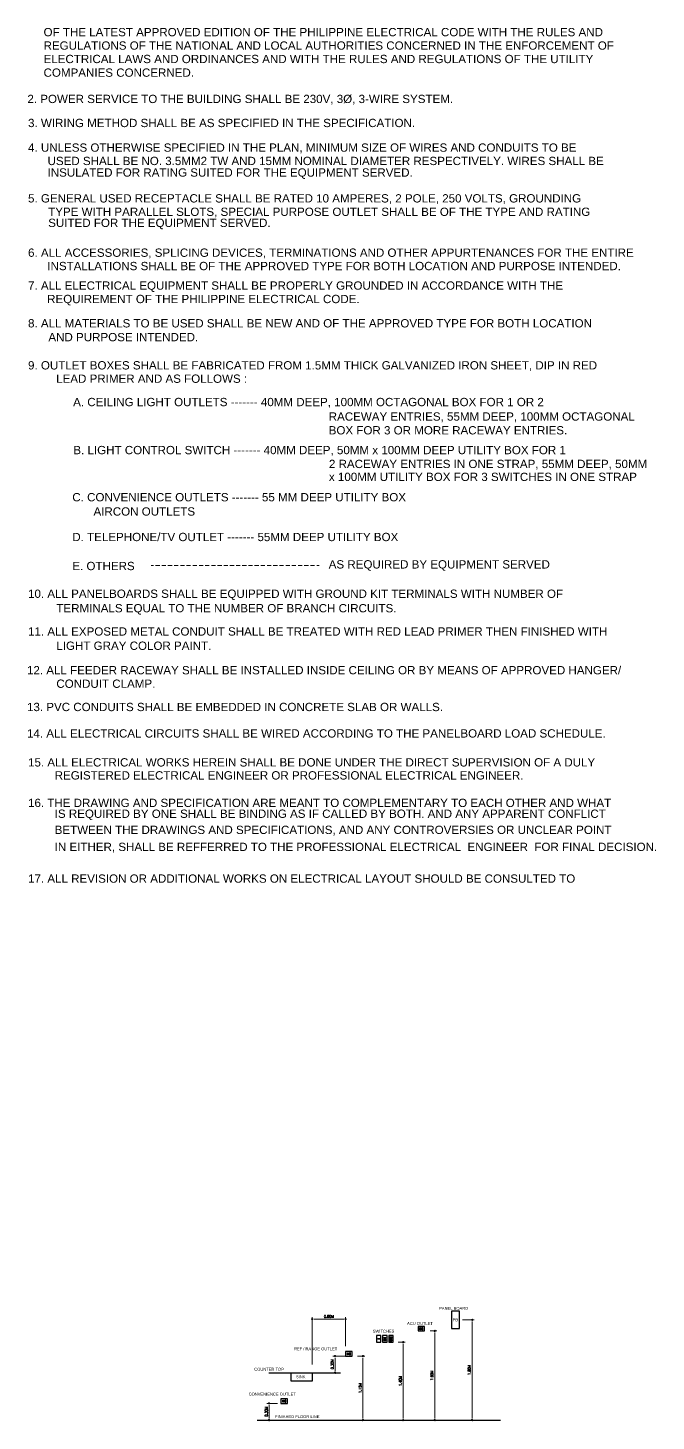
# Model space of a CAD drawing. Header units: millimetres. Extents: x 1634676 to 2610633, y -385676 to -37463.
# Drawn here: x 2161062 to 2172335, y -190131 to -165126 of the extents above; entities that cross this region are included whole.
import ezdxf
from ezdxf.enums import TextEntityAlignment as Align

# ---------------------------------------------------------------- set-up
doc = ezdxf.new("R2010")
doc.units = ezdxf.units.MM
doc.header["$MEASUREMENT"] = 0
doc.layers.get('0').update_dxf_attribs({"lineweight": 15})
doc.layers.get('Defpoints').update_dxf_attribs({"color": 250})
doc.layers.add('PDF_Geometry', color=7, linetype='Continuous', true_color=0x7f7f7f)
doc.layers.add('PDF_Text', color=7, linetype='Continuous')
doc.layers.add('WALL', color=4, linetype='Continuous')
doc.layers.add('ST-DIM_E', color=250, linetype='Continuous', lineweight=13)
doc.styles.add('PDF Arial', font='arial.ttf')
doc.styles.add('RO100', font='swissel.ttf', dxfattribs={"height": 0.16})
doc.styles.add('ST_TEXT', font='romans.shx', dxfattribs={"width": 0.75})
doc.dimstyles.new('ST_D25', dxfattribs={"dimscale": 25, "dimtxt": 2, "dimasz": 1.2, "dimexe": 1.5, "dimexo": 1, "dimgap": 1, "dimtad": 1, "dimdec": 0, "dimzin": 1, "dimdsep": 46, "dimtxsty": 'ST_TEXT', "dimblk": 'OpenIndicator', "dimcen": 1, "dimclrd": 256, "dimclre": 256, "dimclrt": 7, "dimadec": 0, "dimazin": 0, "dimtfac": 1, "dimtdec": 0, "dimtix": 1, "dimtmove": 2, "dimatfit": 3, "dimldrblk": 'OPEN90', "dimfxl": 0.075, "dimlwd": -1, "dimlwe": -1, "dimarcsym": 0})

# ---------------------------------------------------------------- blocks, each defined once
blk = doc.blocks.new('OpenIndicator')
at = {"layer": 'ST-DIM_E'}
h = blk.add_hatch(color=255, dxfattribs=at)
h.paths.add_polyline_path([(0.35, 0), (0.36, 0, 0.414214), (0, 0.36), (0, 0.35, -0.414214)])
h.paths.add_polyline_path([(0, 0.35), (0, 0.36, 0.414214), (-0.36, 0), (-0.35, 0, -0.414214)])
h.paths.add_polyline_path([(0, -0.35), (0, -0.36, 0.414214), (0.36, 0), (0.35, 0, -0.414214)])
h.paths.add_polyline_path([(-0.35, 0), (-0.36, 0, 0.414214), (0, -0.36), (0, -0.35, -0.414214)])
at = {"layer": 'ST-DIM_E', "color": 255}
blk.add_line((0, 0.63), (0, -0.63), dxfattribs=at)
at = {"layer": 'ST-DIM_E', "color": 255, "const_width": 0.01}
blk.add_lwpolyline([(-0.63, 0), (0.63, 0)], dxfattribs=at)
at = {"layer": 'ST-DIM_E', "color": 255}
for radius in [0.365, 0.35]:
    blk.add_circle((0, 0), radius, dxfattribs=at)
blk = doc.blocks.new('*D1828')
at = {"layer": 'Defpoints', "color": 0, "linetype": 'Continuous', "ltscale": 3, "transparency": 16777216}
for p in [(2166952, -188962), (2166952, -190112), (2167074, -190112)]:
    blk.add_point(p, dxfattribs=at)
at = {"layer": 'ST-DIM_E', "ltscale": 3, "transparency": 16777216}
for p, q in [((2166977, -188962), (2167111, -188962)), ((2167074, -188992), (2167074, -190082)), ((2166977, -190112), (2167111, -190112))]:
    blk.add_line(p, q, dxfattribs=at)
at = {"layer": 'ST-DIM_E', "linetype": 'Continuous', "ltscale": 3, "transparency": 16777216, "xscale": 30, "yscale": 30, "zscale": 30}
for p, rotation in [((2167074, -188962), 90), ((2167074, -190112), 270)]:
    blk.add_blockref('OpenIndicator', p, dxfattribs=dict(at, rotation=rotation))
at = {"layer": 'ST-DIM_E', "color": 7, "linetype": 'Continuous', "ltscale": 3, "transparency": 16777216, "insert": (2167024, -189537), "char_height": 50, "attachment_point": 5, "rotation": 90, "style": 'ST_TEXT'}
blk.add_mtext('1.15M', dxfattribs=at)
blk = doc.blocks.new('_Open90')
at = {"color": 0, "linetype": 'ByBlock', "lineweight": -2}
for p, q in [((0, 0), (-1, 0)), ((-0.5, 0.5), (0, 0)), ((0, 0), (-0.5, -0.5))]:
    blk.add_line(p, q, dxfattribs=at)
blk = doc.blocks.new('*D1829')
at = {"layer": 'Defpoints', "color": 0, "linetype": 'Continuous', "ltscale": 3, "transparency": 16777216}
for p in [(2166802, -188962), (2166573, -189262), (2166623, -189262)]:
    blk.add_point(p, dxfattribs=at)
at = {"layer": 'ST-DIM_E', "ltscale": 3, "transparency": 16777216}
for p, q in [((2166777, -188962), (2166535, -188962)), ((2166573, -188992), (2166573, -189232)), ((2166598, -189262), (2166535, -189262))]:
    blk.add_line(p, q, dxfattribs=at)
at = {"layer": 'ST-DIM_E', "linetype": 'Continuous', "ltscale": 3, "transparency": 16777216, "xscale": 30, "yscale": 30, "zscale": 30}
for p, rotation in [((2166573, -188962), 90), ((2166573, -189262), 270)]:
    blk.add_blockref('OpenIndicator', p, dxfattribs=dict(at, rotation=rotation))
at = {"layer": 'ST-DIM_E', "color": 7, "linetype": 'Continuous', "ltscale": 3, "transparency": 16777216, "insert": (2166523, -189112), "char_height": 50, "attachment_point": 5, "rotation": 90, "style": 'ST_TEXT'}
blk.add_mtext('0.30M', dxfattribs=at)
blk = doc.blocks.new('*D1830')
at = {"layer": 'Defpoints', "color": 0, "linetype": 'Continuous', "ltscale": 3, "transparency": 16777216}
for p in [(2165566, -189812), (2165382, -190112), (2165390, -190112)]:
    blk.add_point(p, dxfattribs=at)
at = {"layer": 'ST-DIM_E', "ltscale": 3, "transparency": 16777216}
for p, q in [((2165541, -189812), (2165352, -189812)), ((2165390, -189842), (2165390, -190082)), ((2165407, -190112), (2165427, -190112))]:
    blk.add_line(p, q, dxfattribs=at)
at = {"layer": 'ST-DIM_E', "linetype": 'Continuous', "ltscale": 3, "transparency": 16777216, "xscale": 30, "yscale": 30, "zscale": 30}
for p, rotation in [((2165390, -189812), 90), ((2165390, -190112), 270)]:
    blk.add_blockref('OpenIndicator', p, dxfattribs=dict(at, rotation=rotation))
at = {"layer": 'ST-DIM_E', "color": 7, "linetype": 'Continuous', "ltscale": 3, "transparency": 16777216, "insert": (2165340, -189962), "char_height": 50, "attachment_point": 5, "rotation": 90, "style": 'ST_TEXT'}
blk.add_mtext('0.30M', dxfattribs=at)
blk = doc.blocks.new('*D1831')
at = {"layer": 'Defpoints', "color": 0, "linetype": 'Continuous', "ltscale": 3, "transparency": 16777216}
for p in [(2167680, -188712), (2167680, -190112), (2167795, -190112)]:
    blk.add_point(p, dxfattribs=at)
at = {"layer": 'ST-DIM_E', "ltscale": 3, "transparency": 16777216}
for p, q in [((2167705, -188712), (2167832, -188712)), ((2167795, -188742), (2167795, -190082)), ((2167705, -190112), (2167832, -190112))]:
    blk.add_line(p, q, dxfattribs=at)
at = {"layer": 'ST-DIM_E', "linetype": 'Continuous', "ltscale": 3, "transparency": 16777216, "xscale": 30, "yscale": 30, "zscale": 30}
for p, rotation in [((2167795, -188712), 90), ((2167795, -190112), 270)]:
    blk.add_blockref('OpenIndicator', p, dxfattribs=dict(at, rotation=rotation))
at = {"layer": 'ST-DIM_E', "color": 7, "linetype": 'Continuous', "ltscale": 3, "transparency": 16777216, "insert": (2167745, -189412), "char_height": 50, "attachment_point": 5, "rotation": 90, "style": 'ST_TEXT'}
blk.add_mtext('1.40M', dxfattribs=at)
blk = doc.blocks.new('*D1832')
at = {"layer": 'Defpoints', "color": 0, "linetype": 'Continuous', "ltscale": 3, "transparency": 16777216}
for p in [(2168255, -188512), (2168255, -190112), (2168362, -190112)]:
    blk.add_point(p, dxfattribs=at)
at = {"layer": 'ST-DIM_E', "ltscale": 3, "transparency": 16777216}
for p, q in [((2168280, -188512), (2168400, -188512)), ((2168362, -188542), (2168362, -190082)), ((2168280, -190112), (2168400, -190112))]:
    blk.add_line(p, q, dxfattribs=at)
at = {"layer": 'ST-DIM_E', "linetype": 'Continuous', "ltscale": 3, "transparency": 16777216, "xscale": 30, "yscale": 30, "zscale": 30}
for p, rotation in [((2168362, -188512), 90), ((2168362, -190112), 270)]:
    blk.add_blockref('OpenIndicator', p, dxfattribs=dict(at, rotation=rotation))
at = {"layer": 'ST-DIM_E', "color": 7, "linetype": 'Continuous', "ltscale": 3, "transparency": 16777216, "insert": (2168312, -189312), "char_height": 50, "attachment_point": 5, "rotation": 90, "style": 'ST_TEXT'}
blk.add_mtext('1.60M', dxfattribs=at)
blk = doc.blocks.new('*D1833')
at = {"layer": 'Defpoints', "color": 0, "linetype": 'Continuous', "ltscale": 3, "transparency": 16777216}
for p in [(2168835, -188312), (2168901, -190112), (2169032, -190112)]:
    blk.add_point(p, dxfattribs=at)
at = {"layer": 'ST-DIM_E', "ltscale": 3, "transparency": 16777216}
for p, q in [((2168860, -188312), (2169070, -188312)), ((2169032, -188342), (2169032, -190082)), ((2168926, -190112), (2169070, -190112))]:
    blk.add_line(p, q, dxfattribs=at)
at = {"layer": 'ST-DIM_E', "linetype": 'Continuous', "ltscale": 3, "transparency": 16777216, "xscale": 30, "yscale": 30, "zscale": 30}
for p, rotation in [((2169032, -188312), 90), ((2169032, -190112), 270)]:
    blk.add_blockref('OpenIndicator', p, dxfattribs=dict(at, rotation=rotation))
at = {"layer": 'ST-DIM_E', "color": 7, "linetype": 'Continuous', "ltscale": 3, "transparency": 16777216, "insert": (2168982, -189212), "char_height": 50, "attachment_point": 5, "rotation": 90, "style": 'ST_TEXT'}
blk.add_mtext('1.80M', dxfattribs=at)
blk = doc.blocks.new('*D1827')
at = {"layer": 'Defpoints', "color": 0, "linetype": 'Continuous', "ltscale": 3, "transparency": 16777216}
for p in [(2166763, -188301), (2166763, -188811), (2166163, -189138)]:
    blk.add_point(p, dxfattribs=at)
at = {"layer": 'ST-DIM_E', "ltscale": 3, "transparency": 16777216}
for p, q in [((2166163, -189113), (2166163, -188263)), ((2166763, -188786), (2166763, -188263)), ((2166193, -188301), (2166733, -188301))]:
    blk.add_line(p, q, dxfattribs=at)
at = {"layer": 'ST-DIM_E', "linetype": 'Continuous', "ltscale": 3, "transparency": 16777216, "xscale": 30, "yscale": 30, "zscale": 30, "rotation": 180}
blk.add_blockref('OpenIndicator', (2166163, -188301), dxfattribs=at)
at = {"layer": 'ST-DIM_E', "linetype": 'Continuous', "ltscale": 3, "transparency": 16777216, "xscale": 30, "yscale": 30, "zscale": 30}
blk.add_blockref('OpenIndicator', (2166763, -188301), dxfattribs=at)
at = {"layer": 'ST-DIM_E', "color": 7, "linetype": 'Continuous', "ltscale": 3, "transparency": 16777216, "insert": (2166463, -188251), "char_height": 50, "attachment_point": 5, "style": 'ST_TEXT'}
blk.add_mtext('0.60M', dxfattribs=at)

msp = doc.modelspace()

# ---------------------------------------------------------------- linework, layer by layer
at = {"color": 6, "lineweight": 30}
for points in [[(2167359.874, -188646.207), (2167359.874, -188661.584)], [(2167465.985, -188627.067), (2167465.985, -188642.444)], [(2167465.985, -188665.348), (2167465.985, -188680.724)], [(2167575.382, -188619.974), (2167575.382, -188635.351)], [(2167575.382, -188646.207), (2167575.382, -188661.584)], [(2167575.382, -188672.44), (2167575.382, -188687.817)]]:
    msp.add_lwpolyline(points, dxfattribs=at)
at = {"layer": 'PDF_Geometry', "lineweight": 0}
for points in [[(2163274.852, -174775), (2163316.264, -174775)], [(2163353.912, -174775), (2163429.208, -174775)], [(2163463.091, -174775), (2163538.387, -174775)], [(2163576.035, -174775), (2163651.331, -174775)], [(2163685.214, -174775), (2163760.51, -174775)], [(2163798.157, -174775), (2163873.453, -174775)], [(2163907.336, -174775), (2163982.632, -174775)], [(2164020.28, -174775), (2164095.576, -174775)], [(2164133.224, -174775), (2164204.755, -174775)], [(2164242.403, -174775), (2164317.698, -174775)], [(2164355.346, -174775), (2164426.877, -174775)], [(2164464.525, -174775), (2164539.821, -174775)], [(2164577.469, -174775), (2164649, -174775)], [(2164686.648, -174775), (2164761.943, -174775)], [(2164799.591, -174775), (2164871.122, -174775)], [(2164908.77, -174775), (2164984.066, -174775)], [(2165021.714, -174775), (2165093.245, -174775)], [(2165130.893, -174775), (2165206.189, -174775)], [(2165243.837, -174775), (2165315.367, -174775)], [(2165353.015, -174775), (2165428.311, -174775)], [(2165465.959, -174775), (2165541.255, -174775)], [(2165575.138, -174775), (2165650.434, -174775)], [(2165688.082, -174775), (2165763.377, -174775)], [(2165797.261, -174775), (2165872.556, -174775)], [(2165910.204, -174775), (2165985.5, -174775)], [(2166019.383, -174775), (2166094.679, -174775)], [(2166132.327, -174775), (2166207.623, -174775)], [(2166245.27, -174775), (2166286.683, -174775)]]:
    msp.add_lwpolyline(points, dxfattribs=at)
at = {"layer": 'WALL', "color": 6}
for points in [[(2168662.794, -188468.319), (2168804.845, -188468.319), (2168804.845, -188155.317), (2168662.794, -188155.317)], [(2168062.648, -188511.818), (2168178.492, -188511.818), (2168178.492, -188432.358), (2168062.648, -188432.358)], [(2168093.742, -188453.205), (2168109.118, -188453.205), (2168109.118, -188492.795), (2168093.742, -188492.795)], [(2168147.399, -188453.205), (2168132.022, -188453.205), (2168132.022, -188492.795), (2168147.399, -188492.795)], [(2167317.77, -188595.973), (2167317.77, -188711.818), (2167397.229, -188711.818), (2167397.229, -188595.973)], [(2167379.669, -188646.207), (2167379.669, -188661.584), (2167340.079, -188661.584), (2167340.079, -188646.207)], [(2167427.167, -188595.973), (2167427.167, -188711.818), (2167506.627, -188711.818), (2167506.627, -188595.973)], [(2167485.78, -188627.067), (2167485.78, -188642.444), (2167446.19, -188642.444), (2167446.19, -188627.067)], [(2167485.78, -188680.724), (2167485.78, -188665.348), (2167446.19, -188665.348), (2167446.19, -188680.724)], [(2167536.565, -188595.973), (2167536.565, -188711.818), (2167616.024, -188711.818), (2167616.024, -188595.973)], [(2167595.177, -188619.974), (2167595.177, -188635.351), (2167555.588, -188635.351), (2167555.588, -188619.974)], [(2167595.177, -188646.207), (2167595.177, -188661.584), (2167555.588, -188661.584), (2167555.588, -188646.207)], [(2167595.177, -188687.817), (2167595.177, -188672.44), (2167555.588, -188672.44), (2167555.588, -188687.817)], [(2166763.438, -188961.818), (2166879.282, -188961.818), (2166879.282, -188882.358), (2166763.438, -188882.358)], [(2166794.531, -188903.205), (2166809.908, -188903.205), (2166809.908, -188942.795), (2166794.531, -188942.795)], [(2166848.188, -188903.205), (2166832.812, -188903.205), (2166832.812, -188942.795), (2166848.188, -188942.795)], [(2165602.966, -189811.818), (2165718.81, -189811.818), (2165718.81, -189732.358), (2165602.966, -189732.358)], [(2165634.06, -189753.205), (2165649.436, -189753.205), (2165649.436, -189792.795), (2165634.06, -189792.795)], [(2165687.717, -189753.205), (2165672.34, -189753.205), (2165672.34, -189792.795), (2165687.717, -189792.795)]]:
    msp.add_lwpolyline(points, close=True, dxfattribs=at)
for points in [[(2165385.541, -189261.818), (2166672.921, -189261.818)], [(2166163.438, -189261.818), (2166163.438, -189414.839), (2165787.152, -189414.839), (2165787.152, -189261.818)], [(2165173.244, -190111.818), (2169541.894, -190111.818)]]:
    msp.add_lwpolyline(points, dxfattribs=at)
for centre in [(2168101.269, -188462.144), (2168101.269, -188483.856), (2168139.55, -188462.144), (2168139.55, -188483.856), (2166802.059, -188912.144), (2166802.059, -188933.856), (2166840.339, -188912.144), (2166840.339, -188933.856), (2165641.587, -189762.144), (2165641.587, -189783.856), (2165679.868, -189762.144), (2165679.868, -189783.856)]:
    msp.add_circle(centre, 4.743, dxfattribs=at)

# ---------------------------------------------------------------- texts
at = {"color": 6, "style": 'RO100'}
for s, height, p in [('PANEL BOARD', 52.44983, (2168440.161, -188106.349)), ('SWITCHES', 52.4498, (2167250.114, -188517.225)), ('ACU OUTLET', 52.4498, (2167865.729, -188377.064)), ('PB', 52.4498, (2168684.301, -188312.204)), ('REF / RANGE OUTLET', 52.44983, (2165835.788, -188832.854)), ('COUNTER TOP', 52.44983, (2165123.396, -189199.57)), ('SINK', 52.4498, (2165871.949, -189334.556)), ('CONVENIENCE OUTLET', 52.44983, (2165023.081, -189644.943)), ('FINISHED FLOOR LINE', 52.44983, (2165497.371, -190050.209))]:
    msp.add_text(s, height=height, dxfattribs=at).set_placement(p, align=Align.MIDDLE_LEFT)
at = {"layer": 'PDF_Text', "attachment_point": 7, "style": 'PDF Arial'}
for s, insert, char_height in [('OF THE LATEST APPROVED EDITION OF THE PHILIPPINE ELECTRICAL CODE WITH THE RULES AND', (2161343.515, -165278.928), 148.65138), ('REGULATIONS OF THE NATIONAL AND LOCAL AUTHORITIES CONCERNED IN THE ENFORCEMENT OF', (2161343.515, -165519.875), 148.65138), ('ELECTRICAL LAWS AND ORDINANCES AND WITH THE RULES AND REGULATIONS OF THE UTILITY', (2161343.515, -165760.822), 148.65138), ('COMPANIES CONCERNED.', (2161343.515, -166005.533), 148.65138), ('2. POWER SERVICE TO THE BUILDING SHALL BE 230V, 3Ø, 3-WIRE SYSTEM.', (2161053.626, -166503.128), 148.65138), ('3. WIRING METHOD SHALL BE AS SPECIFIED IN THE SPECIFICATION.', (2161064.92, -166909.082), 148.65138), ('4. UNLESS OTHERWISE SPECIFIED IN THE PLAN, MINIMUM SIZE OF WIRES AND CONDUITS TO BE', (2161064.92, -167376.352), 148.65138), ('USED SHALL BE NO. 3.5MM2 TW AND 15MM NOMINAL DIAMETER RESPECTIVELY. WIRES SHALL BE', (2161415.046, -167590.509), 148.65138), ('INSULATED FOR RATING SUITED FOR THE EQUIPMENT SERVED.', (2161415.046, -167836.828), 148.65138), ('5. GENERAL USED RECEPTACLE SHALL BE RATED 10 AMPERES, 2 POLE, 250 VOLTS, GROUNDING', (2161064.92, -168287.431), 148.65138), ('TYPE WITH PARALLEL SLOTS, SPECIAL PURPOSE OUTLET SHALL BE OF THE TYPE AND RATING', (2161426.34, -168528.377), 148.65138), ('SUITED FOR THE EQUIPMENT SERVED.', (2161426.34, -168740.378), 148.65138), ('6. ALL ACCESSORIES, SPLICING DEVICES, TERMINATIONS AND OTHER APPURTENANCES FOR THE ENTIRE', (2161064.92, -169262.511), 148.65138), ('INSTALLATIONS SHALL BE OF THE APPROVED TYPE FOR BOTH LOCATION AND PURPOSE INTENDED.', (2161411.281, -169476.669), 148.65138), ('7. ALL ELECTRICAL EQUIPMENT SHALL BE PROPERLY GROUNDED IN ACCORDANCE WITH THE', (2161064.92, -169866.05), 148.65138), ('REQUIREMENT OF THE PHILIPPINE ELECTRICAL CODE.', (2161407.516, -170106.996), 148.65138), ('8. ALL MATERIALS TO BE USED SHALL BE NEW AND OF THE APPROVED TYPE FOR BOTH LOCATION', (2161064.92, -170504.456), 148.65138), ('AND PURPOSE INTENDED.', (2161430.105, -170752.932), 148.65138), ('9. OUTLET BOXES SHALL BE FABRICATED FROM 1.5MM THICK GALVANIZED IRON SHEET, DIP IN RED', (2161064.92, -171284.203), 148.65138), ('LEAD PRIMER AND AS FOLLOWS :', (2161569.402, -171498.36), 148.65138), ('A. CEILING LIGHT OUTLETS ------- 40MM DEEP, 100MM OCTAGONAL BOX FOR 1 OR 2', (2161874.35, -171943.041), 148.65138), ('RACEWAY ENTRIES, 55MM DEEP, 100MM OCTAGONAL', (2166459.863, -172202.811), 148.65138), ('BOX FOR 3 OR MORE RACEWAY ENTRIES.', (2166459.863, -172424.499), 148.65138), ('B. LIGHT CONTROL SWITCH ------- 40MM DEEP, 50MM x 100MM DEEP UTILITY BOX FOR 1', (2161878.115, -172805.178), 148.65138), ('2 RACEWAY ENTRIES IN ONE STRAP, 55MM DEEP, 50MM', (2166463.628, -173053.654), 148.65138), ('x 100MM UTILITY BOX FOR 3 SWITCHES IN ONE STRAP', (2166463.628, -173260.282), 148.65138), ('C. CONVENIENCE OUTLETS ------- 55 MM DEEP UTILITY BOX', (2161859.291, -173625.466), 148.65138), ('AIRCON OUTLETS', (2162239.535, -173881.472), 148.65138), ('D. TELEPHONE/TV OUTLET ------- 55MM DEEP UTILITY BOX', (2161859.291, -174339.504), 148.65138), ('E. OTHERS', (2161859.291, -174860.317), 148.6514), ('AS REQUIRED BY EQUIPMENT SERVED', (2166459.863, -174869.455), 148.65138), ('10. ALL PANELBOARDS SHALL BE EQUIPPED WITH GROUND KIT TERMINALS WITH NUMBER OF', (2161064.92, -175396.525), 148.65138), ('TERMINALS EQUAL TO THE NUMBER OF BRANCH CIRCUITS.', (2161573.167, -175656.296), 148.65138), ('11. ALL EXPOSED METAL CONDUIT SHALL BE TREATED WITH RED LEAD PRIMER THEN FINISHED WITH', (2161064.92, -176034.932), 148.65138), ('LIGHT GRAY COLOR PAINT.', (2161573.167, -176290.937), 148.65138), ('12. ALL FEEDER RACEWAY SHALL BE INSTALLED INSIDE CEILING OR BY MEANS OF APPROVED HANGER/', (2161046.096, -176730.145), 148.65138), ('CONDUIT CLAMP.', (2161573.167, -176972.364), 148.65138), ('13. PVC CONDUITS SHALL BE EMBEDDED IN CONCRETE SLAB OR WALLS.', (2161046.096, -177390.256), 148.65138), ('14. ALL ELECTRICAL CIRCUITS SHALL BE WIRED ACCORDING TO THE PANELBOARD LOAD SCHEDULE.', (2161046.096, -177864.619), 148.65138), ('15. ALL ELECTRICAL WORKS HEREIN SHALL BE DONE UNDER THE DIRECT SUPERVISION OF A DULY', (2161064.92, -178384.16), 148.65138), ('REGISTERED ELECTRICAL ENGINEER OR PROFESSIONAL ELECTRICAL ENGINEER.', (2161543.049, -178617.577), 148.65138), ('16. THE DRAWING AND SPECIFICATION ARE MEANT TO COMPLEMENTARY TO EACH OTHER AND WHAT ', (2161064.92, -179111.248), 148.65138), ('IS REQUIRED BY ONE SHALL BE BINDING AS IF CALLED BY BOTH. AND ANY APPARENT CONFLICT ', (2161543.049, -179344.665), 148.65138), ('BETWEEN THE DRAWINGS AND SPECIFICATIONS, AND ANY CONTROVERSIES OR UNCLEAR POINT ', (2161543.049, -179620.959), 148.65138), ('IN EITHER, SHALL BE REFFERRED TO THE PROFESSIONAL ELECTRICAL  ENGINEER  FOR FINAL DECISION.', (2161543.049, -179926.336), 148.65138), ('17. ALL REVISION OR ADDITIONAL WORKS ON ELECTRICAL LAYOUT SHOULD BE CONSULTED TO', (2161064.92, -180469.979), 148.65138)]:
    msp.add_mtext(s, dxfattribs=dict(at, insert=insert, char_height=char_height))

# ---------------------------------------------------------------- dimensions: what is measured, and where the dimension line sits
at = {"layer": 'ST-DIM_E', "color": 1, "linetype": 'Continuous', "ltscale": 3}
dim = msp.add_linear_dim(base=(2166763.438, -188300.973), p1=(2166163.438, -189137.973), p2=(2166763.438, -188810.973), text='0.60M', dimstyle='ST_D25', dxfattribs=at)
dim.commit()
dim.dimension.update_dxf_attribs({"geometry": '*D1827', "text_midpoint": (2166463.438, -188250.973)})
for base, p1, p2, text, picture, middle in [((2168362.397, -190111.818), (2168255.412, -188511.818), (2168255.412, -190111.818), '1.60M', '*D1832', (2168312.397, -189311.818)), ((2169032.397, -190111.818), (2168834.897, -188311.818), (2168900.626, -190111.818), '1.80M', '*D1833', (2168982.397, -189211.818)), ((2167794.897, -190111.818), (2167680.017, -188711.818), (2167680.017, -190111.818), '1.40M', '*D1831', (2167744.897, -189411.818)), ((2166572.897, -189261.818), (2166802.397, -188961.818), (2166623.074, -189261.818), '0.30M', '*D1829', (2166522.897, -189111.818)), ((2167073.897, -190111.818), (2166951.702, -188961.818), (2166951.702, -190111.818), '1.15M', '*D1828', (2167023.897, -189536.818)), ((2165389.897, -190111.818), (2165566.397, -189811.818), (2165382.399, -190111.818), '0.30M', '*D1830', (2165339.897, -189961.818))]:
    dim = msp.add_linear_dim(base=base, p1=p1, p2=p2, angle=90, text=text, dimstyle='ST_D25', dxfattribs=at)
    dim.commit()
    dim.dimension.update_dxf_attribs({"geometry": picture, "text_midpoint": middle})

doc.saveas('drawing.dxf')
